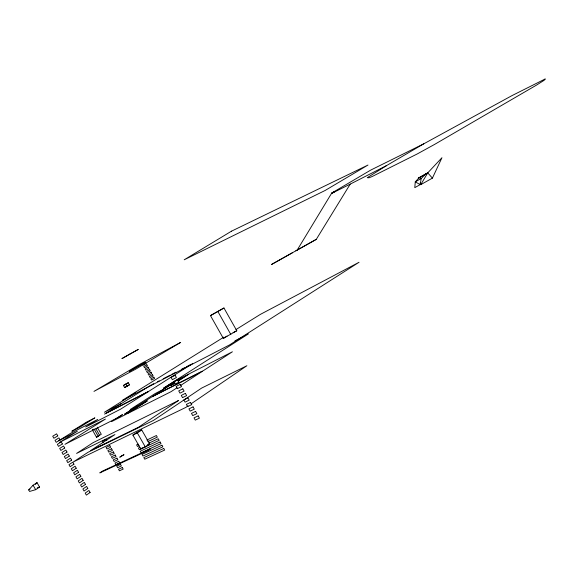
<?xml version="1.0" encoding="UTF-8"?>
<svg xmlns="http://www.w3.org/2000/svg" width="574" height="574" viewBox="0 0 574 574"><rect width="100%" height="100%" fill="white"/><g stroke="black" fill="none" stroke-linecap="round" stroke-linejoin="round"><path stroke-width="0.86" d="M426.116 173.728L419.228 177.617L415.267 181.85L414.787 187.641L420.175 184.627L421.201 178.514L426.116 173.728L427.752 172.867L441.944 157.735L432.401 178.134L420.749 184.656L420.118 183.049M420.749 184.656L427.752 172.867L432.401 178.134M297.196 250.07L331.435 193.538L335.116 191.372L331.571 193.144L370.782 170.062L423.748 143.83L512.03 95.593L545.3 78.903L544.159 80.281L536.496 85.117L434.554 144.433L417.233 153.954L372.196 176.498L369.039 177.797L367.252 177.703L386.618 165.563L423.748 143.83M292.388 252.782L271.545 264.471L316.281 239.365L350.212 184.118L386.618 165.563M28.7 489.916L33.098 485.209L37.03 482.634L39.577 487.089L35.66 489.679L29.583 491.452L28.7 489.916L30.013 489.062M35.38 484.399L37.03 482.634M140.802 448.983L145.279 446.888L149.635 443.846L141.742 429.976L137.301 432.122L132.888 435.085L140.802 448.983L142.252 447.971M188.057 405.897L185.847 407.404L73.4 461.898L88.037 452.276L153.509 420.398L201.618 388.096L246.885 365.731L190.999 403.888M132.888 435.085L137.344 432.94L141.742 429.976M176.986 387.816L171.03 391.683L127.378 413.66L147.331 400.846L125.986 414.363L111.564 421.625L122.477 414.643L115.955 418.618L64.955 444.326L105.415 419.077L59.56 442.389L77.382 431.232L58.735 440.746M180.702 385.398L202.292 371.364L151.306 397.215L124.615 414.155L138.133 405.495L130.212 409.499L155.145 393.556L162.987 389.567L173.85 382.6M97.243 427.2L101.289 434.288L96.475 437.137L92.421 430.026L94.172 429.151L98.226 436.269L96.475 437.137L98.226 436.269M174.288 382.485L152.662 396.347L203.619 370.503L232.413 351.783L189.994 373.437L178.062 381.1M174.467 383.231L170.729 385.628L175.077 383.016M178.198 380.835L188.645 374.126L174.575 381.308L163.583 388.16L248.442 333.881L234.909 340.891M192.606 363.557L120.468 409.248L85.705 426.984L97.738 419.443L70.846 433.191L56.202 442.324L55.039 440.287L58.907 437.89L60.062 439.914M223.336 338.395L236.782 330.739L223.953 308.001L210.464 315.607L223.336 338.395L227.082 336.055M151.242 384.96L104.518 414.105L148.458 391.561M223.882 337.096L122.298 400.358L229.586 344.888L359.044 262.275L260.273 314.437L236.014 329.548M135.715 392.745L104.411 412.261L121.609 403.414M124.623 387.565L129.473 384.81L128.282 382.714L125.871 383.992L123.432 385.47L124.623 387.565L129.473 384.81M123.432 385.47L128.282 382.714M210.464 315.607L223.953 308.001M427.752 172.867L418.245 178.227L419.228 177.617L421.201 178.514L415.267 181.85L420.175 184.627M295.804 250.845L316.281 239.365M143.895 363.091L142.381 363.909L143.084 365.15L146.112 363.521L145.409 362.28M233.058 332.69L236.782 330.739M152.038 384.551L153.624 383.726M157.606 381.667L159.192 380.842M163.174 378.79L170.335 375.08M171.92 374.262L175.902 372.203M181.47 369.319L184.649 367.676M186.241 366.851L190.216 364.799M106.326 413.072L148.429 391.468M92.414 430.034L94.172 429.151M331.435 193.538L350.212 184.118M138.169 444.14L136.583 444.886L137.495 446.479L139.08 445.733M146.887 440.014L156.386 435.515L157.312 437.137L147.798 441.621M139.984 447.325L138.399 448.072L139.303 449.664L159.149 440.373L158.23 438.751L148.709 443.228M147.396 444.893L149.635 443.846M37.303 487.756L39.577 487.089M33.098 485.209L35.66 489.679M125.842 384.2L127.033 386.295M137.344 432.94L145.279 446.888M106.85 440.43L106.255 439.39L102.538 441.212L103.428 442.769M95.894 428.792L99.532 435.164M217.883 311.546L230.82 334.463M150.646 448.703L148.085 450.511L99.811 472.904L102.416 471.111L150.646 448.703M90.096 492.47L86.365 495.097L85.203 493.073L88.941 490.454L90.096 492.47M87.786 488.431L84.048 491.043L82.893 489.019L86.631 486.415L87.786 488.431M85.483 484.391L81.73 486.989L80.568 484.965L84.328 482.375L85.483 484.391M122.14 455.569L119.751 457.213L124.02 454.687L122.14 455.569M83.173 480.359L79.413 482.935L78.251 480.904L82.017 478.336L83.173 480.359M80.862 476.312L77.095 478.881L75.933 476.851L79.707 474.296L80.862 476.312M78.552 472.273L74.778 474.82L73.615 472.789L77.397 470.257L78.552 472.273M76.249 468.233L72.453 470.759L71.298 468.728L75.094 466.21L76.249 468.233M178.399 400.595L138.449 427.264L90.678 450.54L114.944 434.575L76.572 453.417L93.132 442.64L178.399 400.595M73.938 464.194L70.136 466.698L68.973 464.675L72.783 462.17L73.938 464.194M71.628 460.147L67.811 462.644L66.656 460.613L70.473 458.124L71.628 460.147M69.311 456.1L65.493 458.576L64.331 456.545L68.155 454.077L69.311 456.1M67 452.054L63.169 454.515L62.006 452.484L65.845 450.03L67 452.054M64.69 448.007L60.851 450.454L59.689 448.423L63.535 445.984L64.69 448.007M62.379 443.96L58.526 446.385L57.364 444.355L61.217 441.937L62.379 443.96M86.172 422.328L71.843 431.246L80.568 426.769L94.868 417.858L86.172 422.328M57.752 435.867L53.877 438.256L52.715 436.226L56.596 433.836L57.752 435.867M231.516 231.164L184.211 259.785L325.099 190.489L367.984 165.047L231.516 231.164M180.631 342.42L135.737 369.132L93.971 391.382L139.561 364.39L180.631 342.42M137.38 366.621L129.186 371.486L145.552 362.259L137.38 366.621M130.176 353.878L121.903 358.614L138.298 349.423L130.176 353.878M146.822 364.763L143.787 366.391L144.49 367.633L147.525 366.011L146.822 364.763M148.228 367.252L145.2 368.874L145.904 370.115L148.939 368.501L148.228 367.252M149.642 369.742L146.607 371.356L147.31 372.598L150.352 370.983L149.642 369.742M151.055 372.232L148.013 373.832L148.716 375.073L151.758 373.473L151.055 372.232M152.469 374.714L149.419 376.314L150.13 377.556L153.172 375.963L152.469 374.714M153.875 377.204L150.833 378.797L151.536 380.038L154.585 378.445L153.875 377.204M175.135 375.31L171.066 377.405L172.344 379.651L176.412 377.57L175.135 375.31M177.689 379.823L173.621 381.904L174.898 384.149L178.973 382.083L177.689 379.823M180.25 384.336L176.168 386.402L177.445 388.648L181.528 386.596L180.25 384.336M182.812 388.849L178.722 390.901L179.999 393.147L184.089 391.109L182.812 388.849M185.366 393.362L181.269 395.393L182.546 397.639L186.643 395.615L185.366 393.362M187.92 397.868L183.816 399.891L185.093 402.137L189.205 400.128L187.92 397.868M190.482 402.381L186.371 404.383L187.641 406.629L191.759 404.634L190.482 402.381M109.821 445.639L106.09 447.447L106.979 449.004L110.71 447.203L109.821 445.639M193.036 406.887L188.918 408.875L190.188 411.12L194.313 409.14L193.036 406.887M111.6 448.768L107.869 450.561L108.759 452.118L112.497 450.332L111.6 448.768M195.591 411.393L191.465 413.366L192.735 415.612L196.868 413.646L195.591 411.393M113.387 451.896L109.648 453.675L110.538 455.232L114.276 453.46L113.387 451.896M115.166 455.024L111.421 456.796L112.31 458.353L116.056 456.581L115.166 455.024M198.145 415.899L194.005 417.858L195.282 420.103L199.422 418.152L198.145 415.899M116.945 458.145L113.2 459.91L114.09 461.467L117.835 459.709L116.945 458.145M118.732 461.274L114.972 463.024L115.862 464.581L119.622 462.831L118.732 461.274M160.067 441.987L140.214 451.25L141.118 452.843L160.993 443.609L160.067 441.987M120.511 464.395L116.752 466.138L117.634 467.695L121.401 465.959L120.511 464.395M161.911 445.23L142.022 454.436L142.926 456.029L162.829 446.845L161.911 445.23M122.291 467.516L118.524 469.252L119.414 470.809L123.18 469.08L122.291 467.516M163.748 448.466L143.83 457.614L144.741 459.207L164.666 450.081L163.748 448.466"/></g></svg>
